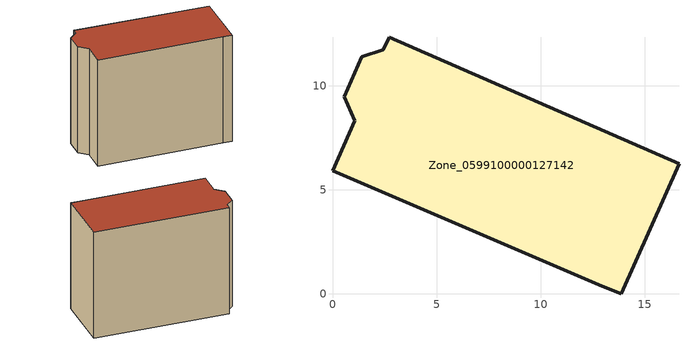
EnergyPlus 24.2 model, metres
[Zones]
Zone_0599100000127142
 floor ground (C_G): 12.96,0.36 0,5.91 1.06,8.32 0.56,9.47 1.42,11.39 2.44,11.73 2.74,12.33 16.65,6.24 13.87,0 z0
 wall outside (C_F): 2.44,11.73 1.42,11.39 0.56,9.47 1.06,8.32 0,5.91 12.96,0.36 13.87,0 16.65,6.24 2.74,12.33 2.44,11.73 z0:12.61
 roof outside (C_R): 12.96,0.36 13.87,0 16.65,6.24 2.74,12.33 2.44,11.73 1.42,11.39 0.56,9.47 1.06,8.32 0,5.91 z12.61
[BUILDING]
Pand.0599100000127142: North Axis=0; Terrain=City; Loads Convergence Tolerance Value=0.04; Temperature Convergence Tolerance Value=0.4; Solar Distribution=FullExterior; Maximum Number of Warmup Days=25; Minimum Number of Warmup Days=1
[Site:Location]
Rotterdam.The.Hague.AP_ZH_NLD Design_Conditions: Latitude=51.96; Longitude=4.45; Time Zone=1; Elevation=-4.5
[SITE:GROUNDTEMPERATURE:BUILDINGSURFACE]
18, 18, 18, 18, 18, 18, 18, 18, 18, 18, 18, 18
[MATERIAL] Thermal Absorptance=0.9; Solar Absorptance=0.7; Visible Absorptance=0.7
Name | Roughness | Thickness | Conductivity | Density | Specific Heat
G.TI.1946 | MediumSmooth | 0.15 | 1 | 540 | 1210
F.TI.1946 | Rough | 0.3 | 0.857143 | 1920 | 840
R.TI.1946 | MediumRough | 0.2 | 0.1 | 1500 | 1000
[CONSTRUCTION]
C_G: G.TI.1946
C_F: F.TI.1946
C_R: R.TI.1946
[ZONE]
Zone_0599100000127142: Type=1; Multiplier=1; Ceiling Height=Autocalculate; Volume=Autocalculate; Floor Area=autocalculate; Part of Total Floor Area=Yes
[ZONEINFILTRATION:DESIGNFLOWRATE]
Infil_Zone_0599100000127142: Zone or ZoneList or Space or SpaceList=Zone_0599100000127142; Schedule=AlwaysOn; Design Flow Rate Calculation Method=Flow/Area; Flow Rate per Floor Area=0.003; Constant Term Coefficient=1; Temperature Term Coefficient=0; Velocity Term Coefficient=0; Velocity Squared Term Coefficient=0
[HVACTEMPLATE:ZONE:IDEALLOADSAIRSYSTEM]
Zone_0599100000127142: Maximum Heating Supply Air Temperature=50; Minimum Cooling Supply Air Temperature=13; Maximum Heating Supply Air Humidity Ratio=0.0156; Minimum Cooling Supply Air Humidity Ratio=0.0077; Heating Limit=NoLimit; Cooling Limit=NoLimit; Dehumidification Control Type=ConstantSensibleHeatRatio; Cooling Sensible Heat Ratio=0.7; Dehumidification Setpoint=60; Humidification Control Type=None; Humidification Setpoint=30; Outdoor Air Method=None; Outdoor Air Flow Rate per Person=0.00944; Outdoor Air Flow Rate per Zone Floor Area=0; Outdoor Air Flow Rate per Zone=0; Demand Controlled Ventilation Type=None; Outdoor Air Economizer Type=NoEconomizer; Heat Recovery Type=None; Sensible Heat Recovery Effectiveness=0.7; Latent Heat Recovery Effectiveness=0.65
[ZONECONTROL:THERMOSTAT]
ThermostatControl_Zone_0599100000127142: Zone or ZoneList=Zone_0599100000127142; Control Type Schedule=DualSetpointControlType; Control 1=Thermostat_Zone_0599100000127142; Temperature Difference Between Cutout And Setpoint=0
[THERMOSTATSETPOINT:DUALSETPOINT]
Thermostat_Zone_0599100000127142: Heating Setpoint Temperature Schedule=HeatingSetpoint_Zone_0599100000127142; Cooling Setpoint Temperature Schedule=CoolingSetpoint_Zone_0599100000127142
[SCHEDULE:COMPACT]
HeatingSetpoint_Zone_0599100000127142: Through: 12/31, For: AllDays, Until: 24:00, 21
CoolingSetpoint_Zone_0599100000127142: Through: 12/31, For: AllDays, Until: 24:00, 24
DualSetpointControlType: Through: 12/31, For: AllDays, Until: 24:00, 4
AlwaysOn: Through: 12/31, For: AllDays, Until: 24:00, 1
